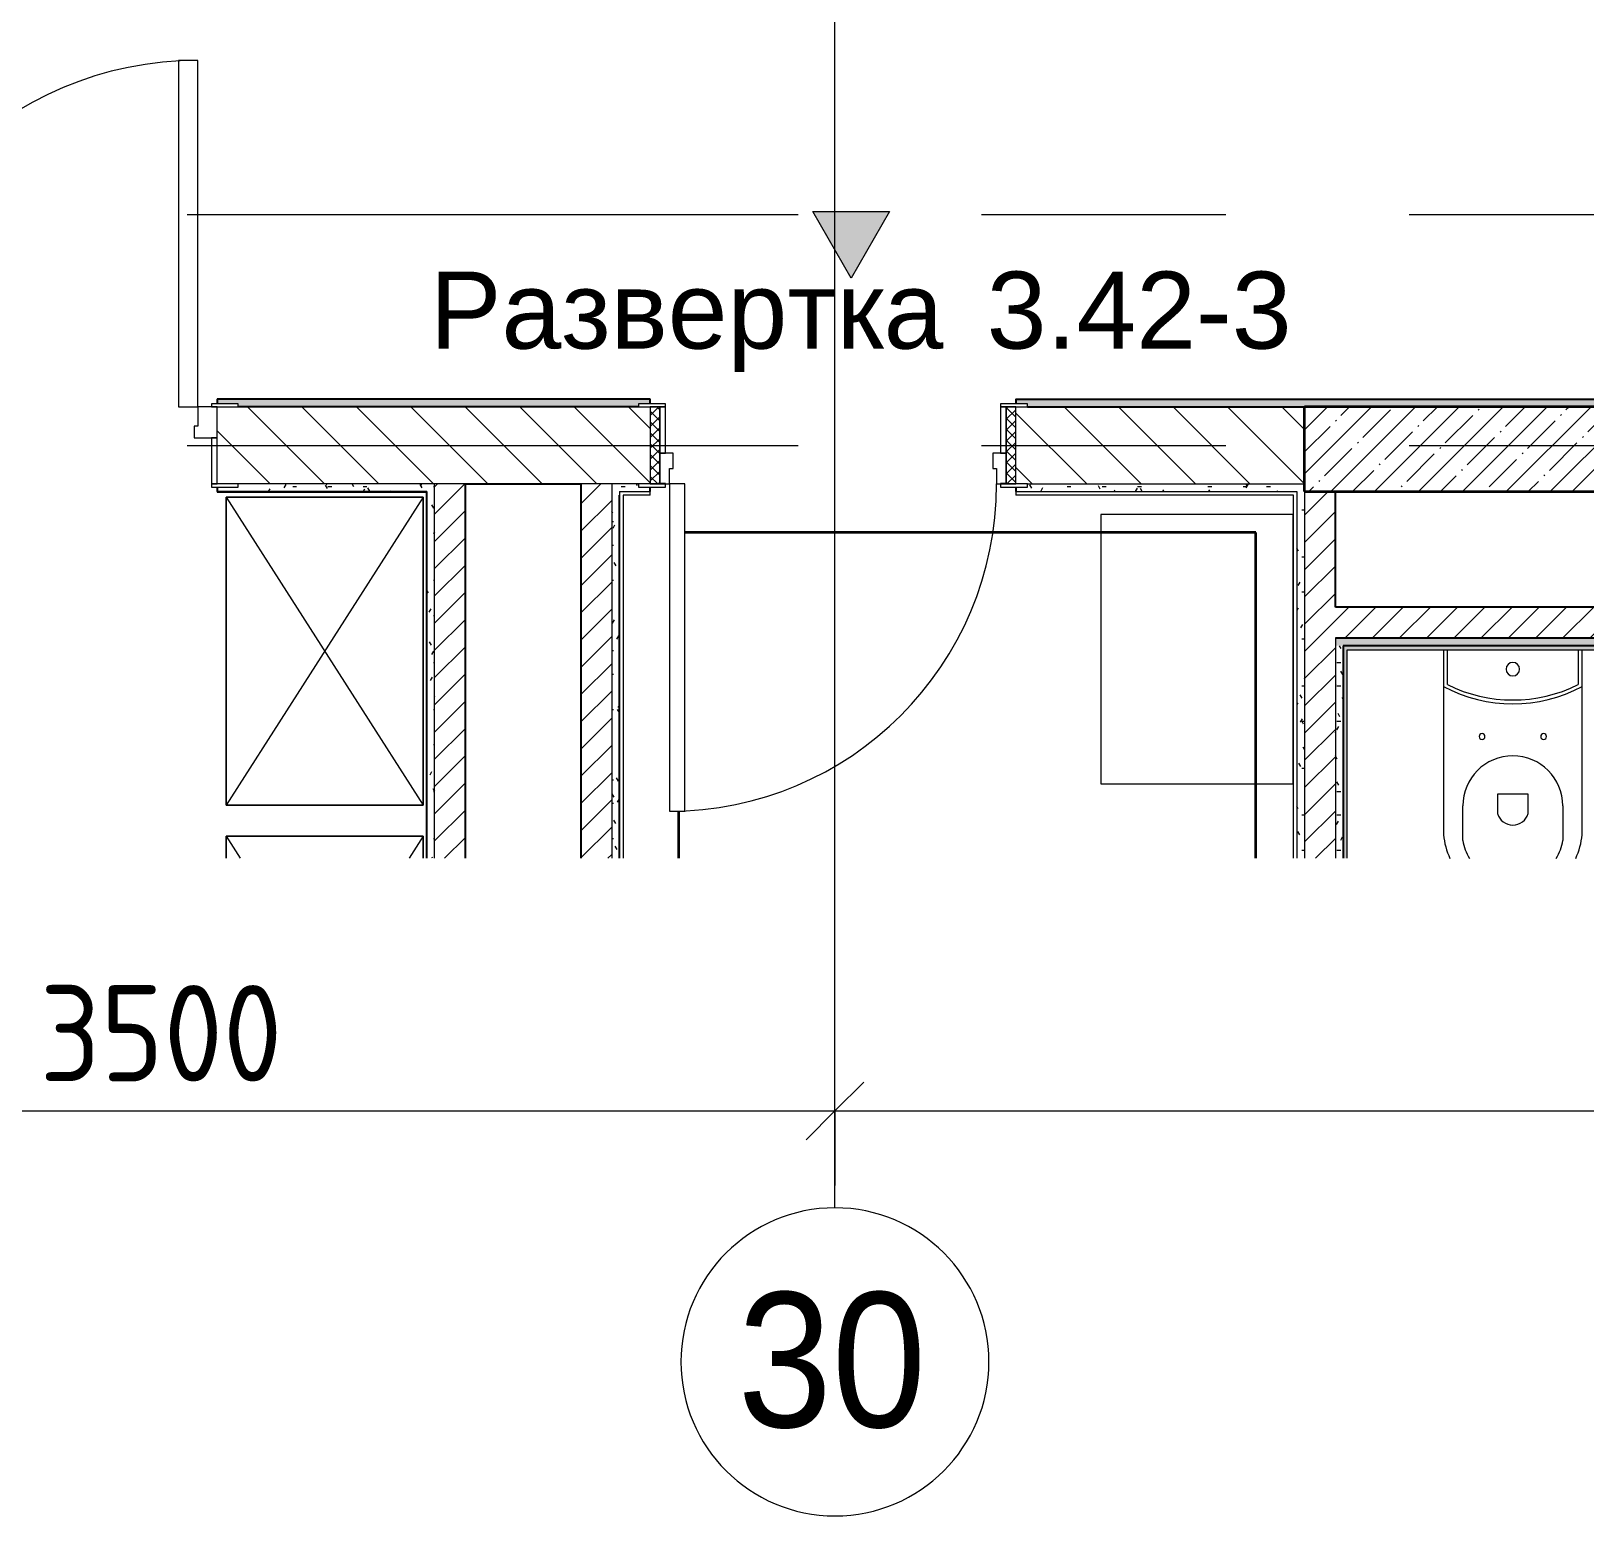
# Model space of a CAD drawing. Header units: millimetres. Extents: x 95091 to 185761, y -1987 to 15323.
# Drawn here: x 108622 to 112658, y 7720 to 11576 of the extents above; entities that cross this region are included whole.
import ezdxf

# ---------------------------------------------------------------- set-up
doc = ezdxf.new("R2010")
doc.units = ezdxf.units.MM
doc.linetypes.add('Осевая', pattern=[3175, 635, -476.25, 1587.5, -476.25])
for name, color, linetype, lineweight in [('A-ANNO-DIMS', 7, 'Continuous', 9), ('A-ANNO-DIMS-100', 7, 'Continuous', 9), ('A-DETL-1', 7, 'Continuous', 35), ('A-DOOR', 7, 'Continuous', 9), ('A-DOOR-1', 7, 'Continuous', 13), ('A-DOOR-FRAM', 7, 'Continuous', 13), ('A-DOOR-FRAM-1', 7, 'Continuous', 9), ('A-WALL-3', 7, 'Continuous', 9), ('G-ANNO-SYMB', 7, 'Continuous', 9), ('I-WALL', 7, 'Continuous', 9), ('P-SANR-FIXT', 7, 'Continuous', 9), ('Оси', 7, 'Continuous', 9), ('Оси-1', 7, 'Continuous', 20), ('Оси-2', 7, 'Осевая', 9)]:
    doc.layers.add(name, color=color, linetype=linetype, lineweight=lineweight)
for name, color, linetype, lineweight, true_color in [('A-WALL-1', 7, 'Continuous', 25, 0x3c3c3c), ('A-WALL-2', 7, 'Continuous', 35, 0x3c3c3c), ('A-WALL-FNSH-1', 7, 'Continuous', 13, 0x3c3c3c), ('I-FURN-1', 7, 'Continuous', 9, 0xf0f0f0)]:
    doc.layers.add(name, color=color, linetype=linetype, lineweight=lineweight, true_color=true_color)
doc.styles.add('Arial', font='arial.ttf', dxfattribs={"width": 0.9, "height": 350})
doc.styles.add('Arial_1', font='arial.ttf', dxfattribs={"height": 200})
doc.styles.add('ISOCPEUR', font='isocpeur.ttf', dxfattribs={"width": 0.9, "height": 250})
doc.dimstyles.new('ISO-2_5_0_9К_БОЛЬШОЙ', dxfattribs={"dimscale": 304.8, "dimtxt": 248.995294, "dimasz": 0.492126, "dimexe": 0.393701, "dimexo": 0.984252, "dimgap": 0, "dimtad": 1, "dimdec": 0, "dimrnd": 10, "dimzin": 0, "dimdsep": 46, "dimtxsty": 'ISOCPEUR', "dimblk1": 'OBLIQUE', "dimblk2": 'OBLIQUE', "dimsah": 1, "dimcen": 0.09, "dimdle": 0.393701, "dimazin": 0, "dimtfac": 1, "dimtdec": 4, "dimtix": 1, "dimtmove": 0, "dimatfit": 3, "dimfxl": 1, "dimtvp": 1, "dimtolj": 1, "dimtzin": 0, "dimarcsym": 2})
pattern_1 = [(45, (0, 0), (-35.35534, 35.35534), [])]
pattern_2 = [(0, (0, 0), (121.92, 30.48), [10.058, -81.382, 10.058, -81.382, -487.68]), (0, (0, 0), (121.92, 30.48), [-182.88, 10.058, -172.822, 10.058, -81.382, -213.36]), (0, (0, 0), (121.92, 30.48), [-457.2, 10.058, -50.902, 10.058, -142.342]), (120, (45.72, 15.24), (-87.356454, 90.345817), [10.058, -81.382, 10.058, -81.382, -487.68]), (120, (45.72, 15.24), (-87.356454, 90.345817), [-182.88, 10.058, -172.822, 10.058, -81.382, -213.36]), (120, (45.72, 15.24), (-87.356454, 90.345817), [-457.2, 10.058, -50.902, 10.058, -142.342]), (240, (60.96, 76.2), (-34.563546, -120.825817), [10.058, -81.382, 10.058, -81.382, -487.68]), (240, (60.96, 76.2), (-34.563546, -120.825817), [-182.88, 10.058, -172.822, 10.058, -81.382, -213.36]), (240, (60.96, 76.2), (-34.563546, -120.825817), [-457.2, 10.058, -50.902, 10.058, -142.342])]

# ---------------------------------------------------------------- blocks, each defined once
blk = doc.blocks.new('110_Дверь_СКБ_2Ст - Д-2а_л_ Из коридора на лестницу-32216062-План разверток пом_3_42_ Этаж 3')
at = {"layer": 'A-DOOR'}
for centre, radius, start, end in [((662.5, 100), 900, 90, 180), ((-637.5, 100), 400, 360, 90)]:
    blk.add_arc(centre, radius, start, end, dxfattribs=at)
at = {"layer": 'A-DOOR-1'}
for p, q in [((662.5, 1000), (612.5, 1000)), ((612.5, 1000), (612.5, 100)), ((662.5, 100), (662.5, 1000)), ((-637.5, 500), (-637.5, 100)), ((-587.5, 500), (-637.5, 500)), ((-587.5, 100), (-587.5, 500)), ((-637.5, 100), (-587.5, 100)), ((612.5, 100), (662.5, 100))]:
    blk.add_line(p, q, dxfattribs=at)
at = {"layer": 'A-DOOR-FRAM'}
for p, q in [((-672.5, 108), (-742.5, 108)), ((-742.5, 108), (-742.5, 100)), ((-742.5, 100), (-672.5, 100)), ((-637.5, 100), (-687.5, 100)), ((-687.5, 100), (-687.5, 20)), ((-672.5, 100), (-672.5, 108)), ((-637.5, 50), (-637.5, 100)), ((662.5, 100), (662.5, 50)), ((712.5, 100), (662.5, 100)), ((767.5, 108), (697.5, 108)), ((697.5, 108), (697.5, 100)), ((697.5, 100), (767.5, 100)), ((712.5, 20), (712.5, 100)), ((767.5, 100), (767.5, 108)), ((-627.5, 50), (-637.5, 50)), ((-627.5, 20), (-627.5, 50)), ((662.5, 50), (652.5, 50)), ((652.5, 50), (652.5, 20)), ((-687.5, 20), (-627.5, 20)), ((-672.5, 20), (-687.5, 20)), ((-687.5, 20), (-687.5, -100)), ((-672.5, -100), (-672.5, 20)), ((652.5, 20), (712.5, 20)), ((712.5, 20), (697.5, 20)), ((697.5, 20), (697.5, -100)), ((712.5, -100), (712.5, 20)), ((-672.5, -100), (-742.5, -100)), ((-742.5, -100), (-742.5, -108)), ((-742.5, -108), (-672.5, -108)), ((-687.5, -100), (-672.5, -100)), ((-672.5, -108), (-672.5, -100)), ((697.5, -100), (712.5, -100)), ((767.5, -100), (697.5, -100)), ((697.5, -100), (697.5, -108)), ((697.5, -108), (767.5, -108)), ((767.5, -108), (767.5, -100))]:
    blk.add_line(p, q, dxfattribs=at)
blk = doc.blocks.new('110_Дверь_СКБ_1Ст_Внутренняя1 - Д-8 950x2100h_охрана-31784688-План разверток пом_3_42_ Этаж 3')
at = {"layer": 'A-DOOR'}
h = blk.add_hatch(dxfattribs=at)
h.set_pattern_fill('FP_4', color=256, style=0, pattern_type=2)
h.set_pattern_definition([(135, (1826.41, 164.685), (-14.14214, -14.14214), []), (225, (1826.41, 164.685), (14.14214, -14.14214), [])])
h.paths.add_polyline_path([(487.5, 100), (462.5, 100), (462.5, -100), (487.5, -100)])
at = {"layer": 'A-DOOR-FRAM-1'}
h = blk.add_hatch(dxfattribs=at)
h.set_pattern_fill('FP_5', color=256, style=0, pattern_type=2)
h.set_pattern_definition([(45, (-296.384, 164.685), (-14.1421, 14.1421), []), (135, (-296.384, 164.685), (-14.1421, -14.1421), [])])
h.paths.add_polyline_path([(-437.5, 100), (-462.5, 100), (-462.5, -100), (-437.5, -100)])
at = {"layer": 'A-DOOR'}
blk.add_arc((437.5, 100), 850, 90, 180, dxfattribs=at)
at = {"layer": 'A-DOOR-1'}
for p, q in [((437.5, 950), (397.5, 950)), ((397.5, 950), (397.5, 100)), ((437.5, 100), (437.5, 950)), ((397.5, 100), (437.5, 100))]:
    blk.add_line(p, q, dxfattribs=at)
at = {"layer": 'A-DOOR-FRAM'}
for p, q in [((-422.5, 108), (-492.5, 108)), ((-492.5, 108), (-492.5, 100)), ((-492.5, 100), (-422.5, 100)), ((-437.5, 100), (-462.5, 100)), ((-462.5, 100), (-462.5, -100)), ((-412.5, 100), (-437.5, 100)), ((-437.5, 100), (-437.5, 20)), ((-437.5, -100), (-437.5, 100)), ((-422.5, 100), (-437.5, 100)), ((-437.5, 100), (-437.5, 99)), ((-437.5, 99), (-422.5, 99)), ((-422.5, 100), (-422.5, 108)), ((-422.5, 99), (-422.5, 100)), ((-412.5, 60), (-412.5, 100)), ((437.5, 100), (437.5, 60)), ((462.5, 100), (437.5, 100)), ((517.5, 108), (447.5, 108)), ((447.5, 108), (447.5, 100)), ((462.5, 100), (447.5, 100)), ((447.5, 100), (447.5, 99)), ((447.5, 100), (517.5, 100)), ((447.5, 99), (462.5, 99)), ((462.5, 20), (462.5, 100)), ((487.5, 100), (462.5, 100)), ((462.5, 100), (462.5, -100)), ((462.5, 99), (462.5, 100)), ((487.5, -100), (487.5, 100)), ((517.5, 100), (517.5, 108)), ((-402.5, 60), (-412.5, 60)), ((-402.5, 20), (-402.5, 60)), ((437.5, 60), (427.5, 60)), ((427.5, 60), (427.5, 20)), ((-437.5, 20), (-402.5, 20)), ((-422.5, 20), (-437.5, 20)), ((-437.5, 20), (-437.5, -100)), ((-422.5, -100), (-422.5, 20)), ((427.5, 20), (462.5, 20)), ((462.5, 20), (447.5, 20)), ((447.5, 20), (447.5, -100)), ((462.5, -100), (462.5, 20)), ((-422.5, -100), (-492.5, -100)), ((-492.5, -100), (-492.5, -108)), ((-492.5, -108), (-422.5, -108)), ((-462.5, -100), (-437.5, -100)), ((-437.5, -100), (-422.5, -100)), ((-422.5, -108), (-422.5, -100)), ((447.5, -100), (462.5, -100)), ((517.5, -100), (447.5, -100)), ((447.5, -100), (447.5, -108)), ((447.5, -108), (517.5, -108)), ((462.5, -100), (487.5, -100)), ((517.5, -108), (517.5, -100))]:
    blk.add_line(p, q, dxfattribs=at)
blk = doc.blocks.new('Шкаф параметрический - 1_162-25590071-План разверток пом_3_42_ Этаж 3')
at = {"layer": 'I-FURN-1'}
for p, q in [((0, 0), (800, -512)), ((0, -512), (800, 0)), ((800, 0), (0, 0)), ((0, 0), (0, -512)), ((0, -512), (0, 0)), ((0, 0), (800, 0)), ((800, -512), (800, 0)), ((800, 0), (800, -512)), ((0, -512), (800, -512)), ((800, -512), (0, -512))]:
    blk.add_line(p, q, dxfattribs=at)
blk = doc.blocks.new('Шкаф параметрический - 1_162-V1-План разверток пом_3_42_ Этаж 3')
at = {"layer": 'I-FURN-1'}
for p, q in [((0, 0), (57.4, -36.7)), ((57.4, 0), (0, 0)), ((0, 0), (0, -512)), ((0, -512), (0, 0)), ((0, 0), (57.4, 0)), ((0, -512), (57.4, -475.3)), ((0, -512), (57.4, -512)), ((57.4, -512), (0, -512))]:
    blk.add_line(p, q, dxfattribs=at)
blk = doc.blocks.new('Стол базовый прямоугольный - 1_196-25596001-План разверток пом_3_42_ Этаж 3')
at = {"layer": 'I-FURN-1'}
for p, q in [((350, 250), (-350, 250)), ((-350, 250), (-350, -250)), ((350, -250), (350, 250)), ((-350, -250), (350, -250))]:
    blk.add_line(p, q, dxfattribs=at)
blk = doc.blocks.new('WC Seat_2 with Cistern-Wall Based - SE22-33487382-План разверток пом_3_42_ Этаж 3')
at = {"layer": 'P-SANR-FIXT'}
for p, q in [((-55, 485.5), (-55, 100.5)), ((-5, 410.5), (-5, 500.5)), ((255, 500.5), (255, 410.5)), ((305, 100.5), (305, 485.5)), ((85, 430.5), (85, 380.5)), ((165, 380.5), (165, 430.5)), ((85, 380.5), (165, 380.5)), ((-55, 100.5), (-55, 5.5)), ((-45, 5.5), (-45, 95.6)), ((295, 95.6), (295, 5.5)), ((305, 5.5), (305, 100.5))]:
    blk.add_line(p, q, dxfattribs=at)
for centre, radius, start, end in [((125, 469.8), 180.7, 154.6801, 175.0209), ((125, 478.7), 131.8, 148.8752, 170.4727), ((125, 478.7), 131.8, 9.5273, 31.1248), ((125, 469.8), 180.7, 4.9791, 25.3199), ((125, 418.8), 41.7, 16.2602, 163.7398), ((125, 410.5), 130, 180, 360), ((45, 230.5), 7.5, 0, 180), ((45, 230.5), 7.5, 180, 360), ((205, 230.5), 7.5, 0, 180), ((205, 230.5), 7.5, 180, 360), ((125, -237), 382.5, 61.9275, 118.0725), ((125, -247), 382.5, 63.6122, 116.3878), ((125, 55.5), 17.5, 0, 180), ((125, 55.5), 17.5, 180, 360)]:
    blk.add_arc(centre, radius, start, end, dxfattribs=at)
blk = doc.blocks.new('Ось сетки - D8-29747960-План разверток пом_3_42_ Этаж 3')
at = {"layer": 'Оси-1'}
for start, end in [(360, 180), (180, 360)]:
    blk.add_arc((0, 0), 4, start, end, dxfattribs=at)
blk = doc.blocks.new('Фасад - Марка фасада_Указатель-25386507-План разверток пом_3_42_ Этаж 3')
at = {"layer": 'G-ANNO-SYMB'}
blk.add_hatch(color=256, dxfattribs=at).paths.add_polyline_path([(-1, 0), (0, 1.732), (1, 0), (0, 0)])
for p, q in [((0, 1.732), (-1, 0)), ((1, 0), (0, 1.732)), ((-1, 0), (0, 0)), ((0, 0), (1, 0))]:
    blk.add_line(p, q, dxfattribs=at)
blk = doc.blocks.new('DIMBLOCK5-План разверток пом_3_42_ Этаж 3')
at = {"layer": 'A-ANNO-DIMS-100'}
for p, q in [((107210, 8578), (107210, 8891.9)), ((110710, 8578), (110710, 8891.9)), ((107210, 8771.9), (110710, 8771.9)), ((107210, 8771.9), (107210, 8578)), ((110710, 8771.9), (110710, 8578))]:
    blk.add_line(p, q, dxfattribs=at)
at = {"layer": 'A-ANNO-DIMS-100', "lineweight": 20}
for p, q in [((107210, 8771.9), (107285, 8846.9)), ((110710, 8771.9), (110785, 8846.9)), ((107210, 8771.9), (107135, 8696.9)), ((110710, 8771.9), (110635, 8696.9))]:
    blk.add_line(p, q, dxfattribs=at)
at = {"layer": 'A-ANNO-DIMS-100', "color": 0, "insert": (108644, 9098.5), "char_height": 250, "width": 758.478, "attachment_point": 1, "line_spacing_factor": 1.149209, "style": 'ISOCPEUR'}
blk.add_mtext('3500', dxfattribs=at)
blk = doc.blocks.new('_Oblique')
at = {"color": 0, "linetype": 'ByBlock', "lineweight": -2}
blk.add_line((-0.5, -0.5), (0.5, 0.5), dxfattribs=at)
blk = doc.blocks.new('DIMBLOCK6-План разверток пом_3_42_ Этаж 3')
at = {"layer": 'A-ANNO-DIMS-100'}
for p, q in [((110710, 8578), (110710, 8891.9)), ((115960, 8578), (115960, 8891.9)), ((110710, 8771.9), (115960, 8771.9)), ((110710, 8771.9), (110710, 8578)), ((115960, 8771.9), (115960, 8578))]:
    blk.add_line(p, q, dxfattribs=at)
at = {"layer": 'A-ANNO-DIMS-100', "lineweight": 20}
for p, q in [((110710, 8771.9), (110785, 8846.9)), ((115960, 8771.9), (116035, 8846.9)), ((110710, 8771.9), (110635, 8696.9)), ((115960, 8771.9), (115885, 8696.9))]:
    blk.add_line(p, q, dxfattribs=at)
at = {"layer": 'A-ANNO-DIMS-100', "color": 0, "insert": (113019, 9098.5), "char_height": 250, "width": 758.478, "attachment_point": 1, "line_spacing_factor": 1.149209, "style": 'ISOCPEUR'}
blk.add_mtext('5250', dxfattribs=at)

msp = doc.modelspace()

# ---------------------------------------------------------------- hatches: boundary and pattern name
at = {"layer": 'I-WALL'}
h = msp.add_hatch(dxfattribs=at)
h.set_pattern_fill('FP_12', color=256, style=0, pattern_type=2)
h.set_pattern_definition(pattern_2)
h.paths.add_polyline_path([(121004.5, 10600), (121210, 10600), (121210, 10620), (111180, 10620), (111180, 10608), (111210, 10608), (111210, 10600), (119500.9, 10600)])
h.paths.add_polyline_path([(109160, 10600), (110200, 10600), (110200, 10608), (110230, 10608), (110230, 10620), (109105, 10620), (109105, 10608), (109160, 10608), (109160, 10601)])
h.paths.add_polyline_path([(107471.8, 10600), (107650, 10600), (107650, 10608), (107705, 10608), (107705, 10620), (105095, 10620), (105095, 10608), (105125, 10608), (105125, 10600), (105968.1, 10600)])
h.paths.add_polyline_path([(103615, 10600), (103615, 10608), (103645, 10608), (103645, 10620), (100829, 10620), (100829, 10600), (102960.8, 10600)])
h = msp.add_hatch(dxfattribs=at)
h.set_pattern_fill('FP_1', color=256, style=0, pattern_type=2)
h.set_pattern_definition([(135, (0, 0), (-70.71068, -70.71068), [])])
h.paths.add_polyline_path([(121190, 10400), (121210, 10400), (121210, 10600), (119330, 10600), (119330, 10400), (121004.5, 10400)])
h.paths.add_polyline_path([(111930, 10400), (111930, 10600), (111180, 10600), (111180, 10400), (111210, 10400)])
h.paths.add_polyline_path([(109670, 10400), (110230, 10400), (110230, 10600), (109105, 10600), (109105, 10400), (109305, 10400)])
h.paths.add_polyline_path([(107350, 10400), (107705, 10400), (107705, 10600), (107350, 10600)])
h = msp.add_hatch(dxfattribs=at)
h.set_pattern_fill('FP_2', color=256, style=0, pattern_type=2)
h.set_pattern_definition([(45, (0, 0), (-57.024626, 57.024626), []), (45, (57.025, 0), (-57.024626, 57.024626), [100.806, -20.161, 3.353, -16.808])])
h.paths.add_polyline_path([(119330, 10380), (119330, 10600), (111930, 10600), (111930, 10380), (118749.1, 10380)])
h = msp.add_hatch(dxfattribs=at)
h.set_pattern_fill('FP_12', color=256, style=0, pattern_type=2)
h.set_pattern_definition(pattern_2)
h.paths.add_polyline_path([(109650, 10380), (109670, 10380), (109670, 10400), (109160, 10400), (109160, 10392), (109105, 10392), (109105, 10380), (109160, 10380)])
h.paths.add_polyline_path([(107350, 10380), (107705, 10380), (107705, 10392), (107650, 10392), (107650, 10400), (107350, 10400)])
h = msp.add_hatch(dxfattribs=at)
h.set_pattern_fill('FP_12', color=256, style=0, pattern_type=2)
h.set_pattern_definition(pattern_2)
h.paths.add_polyline_path([(109670, 9428), (109670, 10380), (109650, 10379), (109650, 9428), (109653.6, 9428)])
h = msp.add_hatch(dxfattribs=at)
h.set_pattern_fill('FP_3', color=256, style=0, pattern_type=2)
h.set_pattern_definition(pattern_1)
h.paths.add_polyline_path([(109750, 9428), (109750, 10400), (109670, 10400), (109670, 9428), (109684.6, 9428)])
h = msp.add_hatch(dxfattribs=at)
h.set_pattern_fill('FP_3', color=256, style=0, pattern_type=2)
h.set_pattern_definition(pattern_1)
h.paths.add_polyline_path([(110109.3, 9428), (110130, 9428), (110130, 10400), (110050, 10400), (110050, 9428)])
h = msp.add_hatch(dxfattribs=at)
h.set_pattern_fill('FP_12', color=256, style=0, pattern_type=2)
h.set_pattern_definition(pattern_2)
h.paths.add_polyline_path([(111930, 10380), (111930, 10400), (111210, 10399.2), (111210, 10392), (111180, 10392), (111180, 10380), (111910, 10380)])
h.paths.add_polyline_path([(110230, 10380), (110230, 10392), (110200, 10392.5), (110200, 10400), (110130, 10400), (110130, 10380), (110200, 10380)])
h = msp.add_hatch(dxfattribs=at)
h.set_pattern_fill('FP_12', color=256, style=0, pattern_type=2)
h.set_pattern_definition(pattern_2)
h.paths.add_polyline_path([(110130, 9428), (110150, 9428), (110150, 10380), (110130, 10380), (110130, 10371)])
h = msp.add_hatch(dxfattribs=at)
h.set_pattern_fill('FP_12', color=256, style=0, pattern_type=2)
h.set_pattern_definition(pattern_2)
h.paths.add_polyline_path([(111910, 9428), (111930, 9428), (111930, 10380), (111910, 10380), (111910, 10370.9)])
h = msp.add_hatch(dxfattribs=at)
h.set_pattern_fill('FP_3', color=256, style=0, pattern_type=2)
h.set_pattern_definition(pattern_1)
h.paths.add_polyline_path([(112010, 9428), (112010, 10380), (111930, 10380), (111930, 9428), (111982.7, 9428)])
h = msp.add_hatch(dxfattribs=at)
h.set_pattern_fill('FP_3', color=256, style=0, pattern_type=2)
h.set_pattern_definition(pattern_1)
h.paths.add_polyline_path([(118800, 10000), (118800, 10080), (112010, 10080), (112010, 10000), (118749.1, 10000)])
h = msp.add_hatch(dxfattribs=at)
h.set_pattern_fill('FP_12', color=256, style=0, pattern_type=2)
h.set_pattern_definition(pattern_2)
h.paths.add_polyline_path([(118780, 9980), (118800, 9980), (118800, 10000), (112010, 10000), (112010, 9980), (118769, 9980)])
h = msp.add_hatch(dxfattribs=at)
h.set_pattern_fill('FP_12', color=256, style=0, pattern_type=2)
h.set_pattern_definition(pattern_2)
h.paths.add_polyline_path([(112030, 9428), (112030, 9980), (112010, 9980), (112010, 9428), (112015.8, 9428)])
for points in [[(118769, 9969), (118769, 9980), (112030, 9980), (112030, 9969), (118749.1, 9969)], [(112041, 9428), (112041, 9969), (112030, 9969), (112030, 9428)]]:
    msp.add_hatch(color=256, dxfattribs=at).paths.add_polyline_path(points)

# ---------------------------------------------------------------- linework, layer by layer
at = {"layer": 'A-DETL-1'}
for p, q in [((111400.5, 10273.7), (110320, 10273.7)), ((111803.5, 10273.7), (111400.5, 10273.7)), ((111803.5, 9621), (111803.5, 10273.7)), ((111803.5, 9428), (111803.5, 9621)), ((110303.5, 9550), (110303.5, 9428))]:
    msp.add_line(p, q, dxfattribs=at)
at = {"layer": 'A-WALL-1'}
for p, q in [((109105, 10620), (109105, 10608)), ((110230, 10620), (109105, 10620)), ((110230, 10608), (110230, 10620)), ((111180, 10620), (111180, 10608)), ((111180, 10620), (121190, 10620)), ((110200, 10600), (109160, 10600)), ((111210, 10600), (121210, 10600)), ((109105, 10392), (109105, 10380)), ((109105, 10380), (109650, 10380)), ((109650, 9428), (109650, 10380)), ((109750, 10400), (110050, 10400)), ((109750, 9428), (109750, 10400)), ((110050, 10400), (110050, 9428)), ((110230, 10380), (110230, 10392)), ((111180, 10392), (111180, 10380)), ((112010, 10080), (112010, 10380)), ((110150, 9428), (110150, 10371)), ((118800, 10080), (112010, 10080)), ((112010, 10000), (118800, 10000)), ((118780, 9980), (112030, 9980)), ((112030, 9980), (112030, 9428))]:
    msp.add_line(p, q, dxfattribs=at)
at = {"layer": 'A-WALL-2'}
for p, q in [((111930, 10380), (111930, 10600)), ((119330, 10600), (111930, 10600)), ((111930, 10380), (119330, 10380))]:
    msp.add_line(p, q, dxfattribs=at)
at = {"layer": 'A-WALL-3'}
for p, q in [((109750, 10400), (109160, 10400)), ((109670, 9428), (109670, 10400)), ((110200, 10400), (110050, 10400)), ((110130, 10400), (110130, 9428)), ((111210, 10400), (111930, 10400)), ((111930, 10380), (111930, 9428)), ((112010, 10000), (112010, 9428))]:
    msp.add_line(p, q, dxfattribs=at)
at = {"layer": 'A-WALL-FNSH-1'}
for p, q in [((110230, 10621), (109105, 10621)), ((109105, 10621), (109105, 10620)), ((110230, 10620), (110230, 10621)), ((111180, 10621), (111180, 10620)), ((111180, 10621), (116313.2, 10621)), ((109105, 10380), (109105, 10379)), ((109105, 10379), (109649, 10379)), ((109649, 10379), (109649, 9428)), ((112041, 9969), (118769, 9969)), ((112041, 9428), (112041, 9969))]:
    msp.add_line(p, q, dxfattribs=at)
at = {"layer": 'I-WALL'}
for p, q in [((110150, 10380), (110230, 10380)), ((110150, 10380), (110150, 10371)), ((110230, 10371), (110230, 10380)), ((111180, 10380), (111910, 10380)), ((111180, 10380), (111180, 10371)), ((111910, 10380), (111910, 9428)), ((110151, 10371), (110150, 10371)), ((110151, 9428), (110151, 10371)), ((110230, 10371), (110160, 10371)), ((110160, 10371), (110160, 9428)), ((111901, 10371), (111180, 10371)), ((111901, 9428), (111901, 10371))]:
    msp.add_line(p, q, dxfattribs=at)
at = {"layer": 'Оси'}
msp.add_line((110710, 8520.1), (110710, 11020.1), dxfattribs=at)
at = {"layer": 'Оси-2'}
for p, q in [((110710, 11020.1), (110710, 12822.8)), ((98390.6, 11100), (120319, 11100)), ((98390.6, 10500), (120319, 10500))]:
    msp.add_line(p, q, dxfattribs=at)

# ---------------------------------------------------------------- block references
at = {"layer": 'A-DOOR'}
msp.add_blockref('110_Дверь_СКБ_2Ст - Д-2а_л_ Из коридора на лестницу-32216062-План разверток пом_3_42_ Этаж 3', (108392.5, 10500), dxfattribs=at)
at = {"layer": 'A-DOOR', "rotation": 180}
msp.add_blockref('110_Дверь_СКБ_1Ст_Внутренняя1 - Д-8 950x2100h_охрана-31784688-План разверток пом_3_42_ Этаж 3', (110717.5, 10500), dxfattribs=at)
at = {"layer": 'G-ANNO-SYMB', "extrusion": (0, 0, -1), "xscale": 99.99999999999993, "yscale": 99.99999999999993, "zscale": 99.99999999999993, "rotation": 180}
msp.add_blockref('Фасад - Марка фасада_Указатель-25386507-План разверток пом_3_42_ Этаж 3', (-110752.1, 11107.2), dxfattribs=at)
at = {"layer": 'I-FURN-1'}
for name, p, rotation in [('Шкаф параметрический - 1_162-25590071-План разверток пом_3_42_ Этаж 3', (109640.2, 10365.4), 270.0000000000006), ('Стол базовый прямоугольный - 1_196-25596001-План разверток пом_3_42_ Этаж 3', (111650.5, 9971), 90), ('Шкаф параметрический - 1_162-V1-План разверток пом_3_42_ Этаж 3', (109640.2, 9485.4), 270.0000000000006)]:
    msp.add_blockref(name, p, dxfattribs=dict(at, rotation=rotation))
at = {"layer": 'P-SANR-FIXT', "rotation": 180}
msp.add_blockref('WC Seat_2 with Cistern-Wall Based - SE22-33487382-План разверток пом_3_42_ Этаж 3', (112596, 9974.5), dxfattribs=at)
at = {"layer": 'Оси-1', "xscale": 99.99999999999993, "yscale": 99.99999999999993, "zscale": 99.99999999999993}
msp.add_blockref('Ось сетки - D8-29747960-План разверток пом_3_42_ Этаж 3', (110710, 8120.1), dxfattribs=at)

# ---------------------------------------------------------------- texts
at = {"layer": 'G-ANNO-SYMB', "char_height": 200, "attachment_point": 1, "style": 'Arial_1'}
for s, insert, width in [('Развертка', (109657.4, 10951.4), 1659.493), (' 3.42-3', (111026.6, 10951.4), 1074.261)]:
    msp.add_mtext(s, dxfattribs=dict(at, insert=insert, width=width))
at = {"layer": 'Оси', "insert": (110457.4, 8300.7), "char_height": 350, "width": 606.076, "attachment_point": 1, "style": 'Arial'}
msp.add_mtext('30', dxfattribs=at)

# ---------------------------------------------------------------- dimensions: what is measured, and where the dimension line sits
at = {"layer": 'A-ANNO-DIMS'}
for base, p1, p2, override, picture, middle in [((110710, 8771.9), (107210, 8878), (110710, 8878), {"dimpost": '<>', "dimfxl": 3500}, 'DIMBLOCK5-План разверток пом_3_42_ Этаж 3', (108960, 8896.9)), ((115960, 8771.9), (110710, 8878), (115960, 8878), {"dimpost": '<>', "dimfxl": 5250}, 'DIMBLOCK6-План разверток пом_3_42_ Этаж 3', (113335, 8896.9))]:
    dim = msp.add_linear_dim(base=base, p1=p1, p2=p2, dimstyle='ISO-2_5_0_9К_БОЛЬШОЙ', override=override, dxfattribs=at)
    dim.commit()
    dim.dimension.update_dxf_attribs({"geometry": picture, "text_midpoint": middle})

doc.saveas('drawing.dxf')
